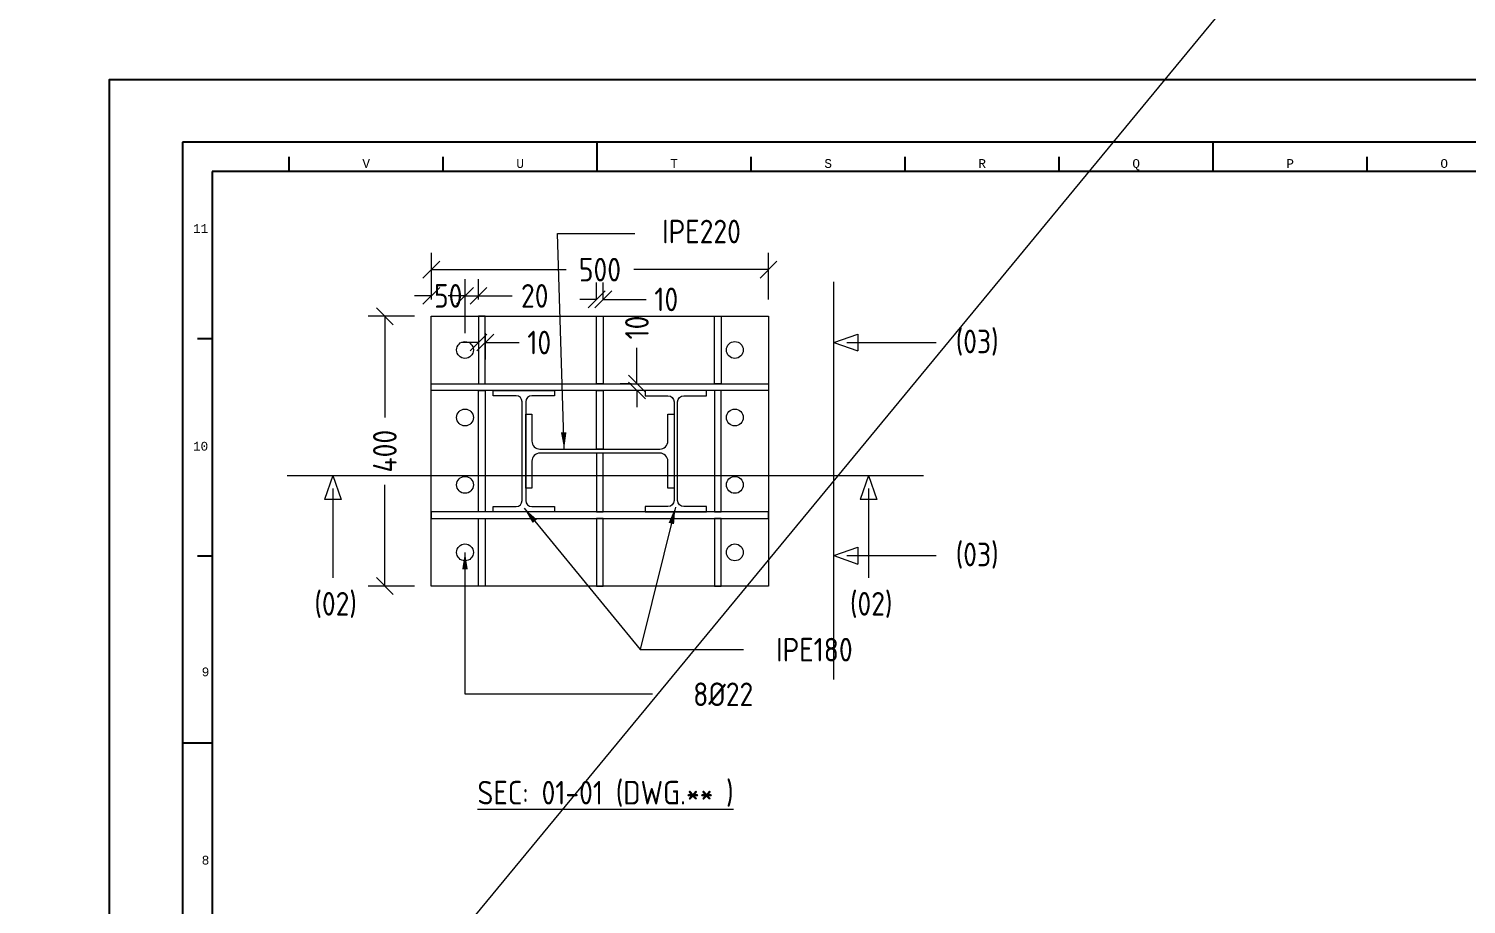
# Model space of a CAD drawing. Header units: millimetres. Extents: x -388065 to 2372687422, y -192755 to 667797.
# Drawn here: x 1415460 to 1417591, y 374904 to 376202 of the extents above; entities that cross this region are included whole.
import ezdxf

# ---------------------------------------------------------------- set-up
doc = ezdxf.new("R2010")
doc.units = ezdxf.units.MM
doc.layers.add('Label', color=192, linetype='Continuous')
doc.layers.add('LOGO', color=250, linetype='Continuous')
for name, color, linetype, lineweight in [('STR-DIM', 1, 'Continuous', 9), ('STR-STEEL_IN_SEC', 6, 'Continuous', 15), ('STR-TEXT', 7, 'Continuous', 9)]:
    doc.layers.add(name, color=color, linetype=linetype, lineweight=lineweight)
doc.styles.add('MINA_MM_STEEL_DETAIL', font='dim.shx', dxfattribs={"height": 35})
doc.styles.add('STANDART', font='MONOTXT.shx')
doc.dimstyles.new('MINA_MM_STEEL_DET', dxfattribs={"dimtxt": 35, "dimasz": 25, "dimexe": 25, "dimexo": 25, "dimgap": 5, "dimtad": 0, "dimdec": 0, "dimzin": 0, "dimdsep": 46, "dimtxsty": 'MINA_MM_STEEL_DETAIL', "dimblk": 'OBLIQUE', "dimcen": 0.09, "dimclrd": 256, "dimclre": 256, "dimclrt": 7, "dimadec": 0, "dimazin": 0, "dimtfac": 1, "dimtdec": 0, "dimtix": 1, "dimtofl": 0, "dimtmove": 0, "dimatfit": 0, "dimfxl": 1, "dimtolj": 1, "dimtzin": 0, "dimlwd": -1, "dimlwe": -1, "dimarcsym": 0})

# ---------------------------------------------------------------- blocks, each defined once
blk = doc.blocks.new('LABLE')
at = {"layer": 'Label', "color": 7}
for p, q in [((0, 56070), (0, 0)), ((80430, 56070), (0, 56070)), ((9570, 56070), (9570, 55391)), ((23797, 56070), (23797, 55391)), ((2456, 55730), (2456, 55391)), ((2456, 55730), (2456, 55391)), ((6013, 55730), (6013, 55391)), ((13126, 55730), (13126, 55391)), ((16683, 55730), (16683, 55391)), ((20240, 55730), (20240, 55391)), ((27354, 55730), (27354, 55391)), ((679, 55391), (679, 679)), ((79751, 55391), (679, 55391)), ((340, 51536), (679, 51536)), ((679, 46509), (340, 46509)), ((679, 42187), (0, 42187))]:
    blk.add_line(p, q, dxfattribs=at)
at = {"layer": 'Label', "color": 7, "style": 'STANDART', "width": 1}
for s, height, p in [('V', 203, (4152, 55473)), ('U', 203, (7708, 55473)), ('T', 203, (11265, 55473)), ('S', 203, (14822, 55473)), ('R', 203, (18379, 55473)), ('Q', 203, (21936, 55473)), ('P', 203, (25493, 55473)), ('O', 203, (29050, 55473)), ('11', 203.3, (238, 53971)), ('10', 203.3, (238, 48944)), ('9', 203, (441, 43733)), ('8', 203, (441, 39385))]:
    blk.add_text(s, height=height, dxfattribs=at).set_placement(p)
blk = doc.blocks.new('_OBLIQUE')
at = {"color": 0, "linetype": 'ByBlock'}
blk.add_line((-0.5, -0.5), (0.5, 0.5), dxfattribs=at)
blk = doc.blocks.new('*D1406')
at = {"layer": 'Defpoints', "color": 0, "ltscale": 10, "transparency": 16777216}
for p in [(366665.4, -250393.5), (366596.5, -250793.5), (366665.4, -250793.5)]:
    blk.add_point(p, dxfattribs=at)
at = {"layer": 'STR-DIM', "ltscale": 10, "transparency": 16777216}
for p, q in [((366640.4, -250393.5), (366571.5, -250393.5)), ((366596.5, -250393.5), (366596.5, -250543.5)), ((366596.5, -250793.5), (366596.5, -250643.5)), ((366640.4, -250793.5), (366571.5, -250793.5))]:
    blk.add_line(p, q, dxfattribs=at)
at = {"layer": 'STR-DIM', "ltscale": 10, "transparency": 16777216, "xscale": 25, "yscale": 25, "zscale": 25}
for p, rotation in [((366596.5, -250393.5), 90), ((366596.5, -250793.5), 270)]:
    blk.add_blockref('_OBLIQUE', p, dxfattribs=dict(at, rotation=rotation))
at = {"layer": 'STR-DIM', "color": 7, "ltscale": 10, "transparency": 16777216, "insert": (366596.5, -250593.5), "char_height": 35, "attachment_point": 5, "rotation": 90, "style": 'MINA_MM_STEEL_DETAIL'}
blk.add_mtext('\\A1;400', dxfattribs=at)
blk = doc.blocks.new('*D1404')
at = {"layer": 'Defpoints', "color": 0, "ltscale": 10, "transparency": 16777216}
for p in [(367165.4, -250324.4), (366665.4, -250393.5), (367165.4, -250393.5)]:
    blk.add_point(p, dxfattribs=at)
at = {"layer": 'STR-DIM', "ltscale": 10, "transparency": 16777216}
for p, q in [((366665.4, -250368.5), (366665.4, -250299.4)), ((367165.4, -250368.5), (367165.4, -250299.4)), ((366665.4, -250324.4), (366865.4, -250324.4)), ((367165.4, -250324.4), (366965.4, -250324.4))]:
    blk.add_line(p, q, dxfattribs=at)
at = {"layer": 'STR-DIM', "ltscale": 10, "transparency": 16777216, "xscale": 25, "yscale": 25, "zscale": 25, "rotation": 180}
blk.add_blockref('_OBLIQUE', (366665.4, -250324.4), dxfattribs=at)
at = {"layer": 'STR-DIM', "ltscale": 10, "transparency": 16777216, "xscale": 25, "yscale": 25, "zscale": 25}
blk.add_blockref('_OBLIQUE', (367165.4, -250324.4), dxfattribs=at)
at = {"layer": 'STR-DIM', "color": 7, "ltscale": 10, "transparency": 16777216, "insert": (366915.4, -250324.4), "char_height": 35, "attachment_point": 5, "style": 'MINA_MM_STEEL_DETAIL'}
blk.add_mtext('\\A1;500', dxfattribs=at)
blk = doc.blocks.new('*D1413')
at = {"layer": 'Defpoints', "color": 0, "ltscale": 10, "transparency": 16777216}
for p in [(366715.4, -250363.3), (366665.4, -250393.5), (366715.4, -250443.5)]:
    blk.add_point(p, dxfattribs=at)
at = {"layer": 'STR-DIM', "ltscale": 10, "transparency": 16777216}
for p, q in [((366665.4, -250368.5), (366665.4, -250338.3)), ((366715.4, -250418.5), (366715.4, -250338.3)), ((366665.4, -250363.3), (366640.4, -250363.3)), ((366715.4, -250363.3), (366740.4, -250363.3))]:
    blk.add_line(p, q, dxfattribs=at)
at = {"layer": 'STR-DIM', "ltscale": 10, "transparency": 16777216, "xscale": 25, "yscale": 25, "zscale": 25}
blk.add_blockref('_OBLIQUE', (366665.4, -250363.3), dxfattribs=at)
at = {"layer": 'STR-DIM', "ltscale": 10, "transparency": 16777216, "xscale": 25, "yscale": 25, "zscale": 25, "rotation": 180}
blk.add_blockref('_OBLIQUE', (366715.4, -250363.3), dxfattribs=at)
at = {"layer": 'STR-DIM', "color": 7, "ltscale": 10, "transparency": 16777216, "insert": (366690.4, -250363.3), "char_height": 35, "attachment_point": 5, "style": 'MINA_MM_STEEL_DETAIL'}
blk.add_mtext('\\A1;50', dxfattribs=at)
blk = doc.blocks.new('*D1414')
at = {"layer": 'Defpoints', "color": 0, "ltscale": 10, "transparency": 16777216}
for p in [(366735.4, -250363.3), (366735.4, -250393.5), (366715.4, -250443.5)]:
    blk.add_point(p, dxfattribs=at)
at = {"layer": 'STR-DIM', "ltscale": 10, "transparency": 16777216}
for p, q in [((366715.4, -250418.5), (366715.4, -250338.3)), ((366735.4, -250368.5), (366735.4, -250338.3)), ((366715.4, -250363.3), (366690.4, -250363.3)), ((366735.4, -250363.3), (366785.4, -250363.3))]:
    blk.add_line(p, q, dxfattribs=at)
at = {"layer": 'STR-DIM', "ltscale": 10, "transparency": 16777216, "xscale": 25, "yscale": 25, "zscale": 25}
blk.add_blockref('_OBLIQUE', (366715.4, -250363.3), dxfattribs=at)
at = {"layer": 'STR-DIM', "ltscale": 10, "transparency": 16777216, "xscale": 25, "yscale": 25, "zscale": 25, "rotation": 180}
blk.add_blockref('_OBLIQUE', (366735.4, -250363.3), dxfattribs=at)
at = {"layer": 'STR-DIM', "color": 7, "ltscale": 10, "transparency": 16777216, "insert": (366818.7, -250363.3), "char_height": 35, "attachment_point": 5, "style": 'MINA_MM_STEEL_DETAIL'}
blk.add_mtext('\\A1;20', dxfattribs=at)
blk = doc.blocks.new('*D1415')
at = {"layer": 'Defpoints', "color": 0, "ltscale": 10, "transparency": 16777216}
for p in [(366735.4, -250393.5), (366745.4, -250393.5), (366745.4, -250432.5)]:
    blk.add_point(p, dxfattribs=at)
at = {"layer": 'STR-DIM', "ltscale": 10, "transparency": 16777216}
for p, q in [((366735.4, -250432.5), (366710.4, -250432.5)), ((366735.4, -250418.5), (366735.4, -250457.5)), ((366745.4, -250418.5), (366745.4, -250457.5)), ((366745.4, -250432.5), (366795.4, -250432.5))]:
    blk.add_line(p, q, dxfattribs=at)
at = {"layer": 'STR-DIM', "ltscale": 10, "transparency": 16777216, "xscale": 25, "yscale": 25, "zscale": 25}
blk.add_blockref('_OBLIQUE', (366735.4, -250432.5), dxfattribs=at)
at = {"layer": 'STR-DIM', "ltscale": 10, "transparency": 16777216, "xscale": 25, "yscale": 25, "zscale": 25, "rotation": 180}
blk.add_blockref('_OBLIQUE', (366745.4, -250432.5), dxfattribs=at)
at = {"layer": 'STR-DIM', "color": 7, "ltscale": 10, "transparency": 16777216, "insert": (366825.4, -250432.5), "char_height": 35, "attachment_point": 5, "style": 'MINA_MM_STEEL_DETAIL'}
blk.add_mtext('\\A1;10', dxfattribs=at)
blk = doc.blocks.new('*D1405')
at = {"layer": 'Defpoints', "color": 0, "ltscale": 10, "transparency": 16777216}
for p in [(366970.2, -250493.5), (366986.9, -250493.5), (366982.5, -250503.5)]:
    blk.add_point(p, dxfattribs=at)
at = {"layer": 'STR-DIM', "ltscale": 10, "transparency": 16777216}
for p, q in [((366970.2, -250493.5), (366970.2, -250440.2)), ((366961.9, -250493.5), (366945.2, -250493.5)), ((366957.5, -250503.5), (366945.2, -250503.5)), ((366970.2, -250503.5), (366970.2, -250528.5))]:
    blk.add_line(p, q, dxfattribs=at)
at = {"layer": 'STR-DIM', "ltscale": 10, "transparency": 16777216, "xscale": 25, "yscale": 25, "zscale": 25}
for p, rotation in [((366970.2, -250493.5), 270), ((366970.2, -250503.5), 90)]:
    blk.add_blockref('_OBLIQUE', p, dxfattribs=dict(at, rotation=rotation))
at = {"layer": 'STR-DIM', "color": 7, "ltscale": 10, "transparency": 16777216, "insert": (366970.2, -250410.2), "char_height": 35, "attachment_point": 5, "rotation": 90, "style": 'MINA_MM_STEEL_DETAIL'}
blk.add_mtext('\\A1;10', dxfattribs=at)
blk = doc.blocks.new('*D1420')
at = {"layer": 'Defpoints', "color": 0, "ltscale": 10, "transparency": 16777216}
for p in [(366920.4, -250368.5), (366910.4, -250393.5), (366920.4, -250393.5)]:
    blk.add_point(p, dxfattribs=at)
at = {"layer": 'STR-DIM', "ltscale": 10, "transparency": 16777216}
for p, q in [((366910.4, -250368.5), (366910.4, -250343.5)), ((366920.4, -250368.5), (366920.4, -250343.5)), ((366910.4, -250368.5), (366885.4, -250368.5)), ((366920.4, -250368.5), (366983.8, -250368.5))]:
    blk.add_line(p, q, dxfattribs=at)
at = {"layer": 'STR-DIM', "ltscale": 10, "transparency": 16777216, "xscale": 25, "yscale": 25, "zscale": 25}
blk.add_blockref('_OBLIQUE', (366910.4, -250368.5), dxfattribs=at)
at = {"layer": 'STR-DIM', "ltscale": 10, "transparency": 16777216, "xscale": 25, "yscale": 25, "zscale": 25, "rotation": 180}
blk.add_blockref('_OBLIQUE', (366920.4, -250368.5), dxfattribs=at)
at = {"layer": 'STR-DIM', "color": 7, "ltscale": 10, "transparency": 16777216, "insert": (367013.8, -250368.5), "char_height": 35, "attachment_point": 5, "style": 'MINA_MM_STEEL_DETAIL'}
blk.add_mtext('\\A1;10', dxfattribs=at)
blk = doc.blocks.new('BASE PLATE')
at = {"layer": 'STR-DIM', "ltscale": 10}
for p, q in [((921.9, -753), (921.9, -163.6)), ((921.9, -253.8), (957.6, -241.4)), ((921.9, -253.8), (957.6, -266.2)), ((941.3, -253.8), (1073.7, -253.8)), ((957.6, -241.4), (957.6, -266.2)), ((111.3, -450.7), (1054.7, -450.7)), ((179.3, -450.7), (166.9, -486.5)), ((179.3, -450.7), (191.7, -486.5)), ((973.4, -450.7), (961, -486.5)), ((973.4, -450.7), (985.8, -486.5)), ((191.7, -486.5), (166.9, -486.5)), ((179.3, -470.1), (179.3, -602.5)), ((985.8, -486.5), (961, -486.5)), ((973.4, -470.1), (973.4, -602.5)), ((921.9, -569.6), (957.6, -557.2)), ((921.9, -569.6), (957.6, -582)), ((941.3, -569.6), (1073.7, -569.6)), ((957.6, -557.2), (957.6, -582))]:
    blk.add_line(p, q, dxfattribs=at)
at = {"layer": 'STR-STEEL_IN_SEC', "ltscale": 10}
for points in [[(325.1, -214.7), (825.1, -214.7), (825.1, -614.7), (325.1, -614.7)], [(395.1, -214.7), (395.1, -314.7), (405.1, -314.7), (405.1, -214.7)], [(580.1, -214.7), (580.1, -314.7), (570.1, -314.7), (570.1, -214.7)], [(755.1, -214.7), (755.1, -314.7), (745.1, -314.7), (745.1, -214.7)], [(325.1, -314.7), (825.1, -314.7), (825.1, -324.7), (325.1, -324.7)], [(395.1, -504.7), (395.1, -324.7), (405.1, -324.7), (405.1, -504.7)], [(580.1, -324.7), (580.1, -411.7), (570.1, -411.7), (570.1, -324.7)], [(755.1, -504.7), (755.1, -324.7), (745.1, -324.7), (745.1, -504.7)], [(580.1, -504.7), (580.1, -417.6), (570.1, -417.6), (570.1, -504.7)], [(325.1, -514.7), (825.1, -514.7), (825.1, -504.7), (325.1, -504.7)], [(395.1, -614.7), (395.1, -514.7), (405.1, -514.7), (405.1, -614.7)], [(580.1, -614.7), (580.1, -514.7), (570.1, -514.7), (570.1, -614.7)], [(755.1, -614.7), (755.1, -514.7), (745.1, -514.7), (745.1, -614.7)]]:
    blk.add_lwpolyline(points, close=True, dxfattribs=at)
for points in [[(508, -504.7), (417, -504.7), (417, -496.7), (450.8, -496.7, 0.41421), (459.8, -487.7), (459.8, -341.7, 0.41421), (450.8, -332.7), (417, -332.7), (417, -324.7), (508, -324.7), (508, -332.7), (474.1, -332.7, 0.41421), (465.1, -341.7), (465.1, -487.7, 0.41421), (474.1, -496.7), (508, -496.7), (508, -504.7)], [(642.3, -504.7), (733.3, -504.7), (733.3, -496.7), (699.4, -496.7, -0.41421), (690.4, -487.7), (690.4, -341.7, -0.41421), (699.4, -332.7), (733.3, -332.7), (733.3, -324.7), (642.3, -324.7), (642.3, -332.7), (676.1, -332.7, -0.41421), (685.1, -341.7), (685.1, -487.7, -0.41421), (676.1, -496.7), (642.3, -496.7), (642.3, -504.7)]]:
    blk.add_lwpolyline(points, format="xyb", dxfattribs=at)
blk.add_lwpolyline([(685.1, -469.7), (675.9, -469.7), (675.9, -429.6, 0.414214), (663.9, -417.6), (486.3, -417.6, 0.414214), (474.3, -429.6), (474.3, -469.7), (465.1, -469.7), (465.1, -359.7), (474.3, -359.7), (474.3, -399.7, 0.414214), (486.3, -411.7), (663.9, -411.7, 0.414214), (675.9, -399.7), (675.9, -359.7), (685.1, -359.7)], format="xyb", close=True, dxfattribs=at)
for centre in [(375.1, -264.7), (775.1, -264.7), (375.1, -364.7), (775.1, -364.7), (375.1, -464.7), (775.1, -464.7), (375.1, -564.7), (775.1, -564.7)]:
    blk.add_circle(centre, 12.5, dxfattribs=at)
at = {"layer": 'STR-TEXT', "color": 7, "ltscale": 10, "char_height": 35, "attachment_point": 5, "style": 'MINA_MM_STEEL_DETAIL'}
for s, insert in [('\\A1;IPE220', (725.8, -89.1)), ('\\A1;(03)', (1134.5, -253.8)), ('\\A1;(03)', (1134.5, -569.6)), ('\\A1;(02)', (183.3, -642.7)), ('\\A1;(02)', (977.4, -642.7)), ('\\A1;IPE180', (893.2, -709)), ('\\A1;8%%C22', (758, -775.1))]:
    blk.add_mtext(s, dxfattribs=dict(at, insert=insert))
at = {"layer": 'STR-TEXT', "color": 7, "ltscale": 10, "insert": (583.5, -922.7), "char_height": 35, "width": 933.917, "attachment_point": 5, "style": 'MINA_MM_STEEL_DETAIL'}
blk.add_mtext('\\A1;\\pxqc;{\\LSEC: 01-01 (DWG.** )}', dxfattribs=at)
at = {"layer": 'STR-DIM', "ltscale": 10}
for base, p2, picture, middle in [((825.1, -145.5), (825.1, -214.7), '*D1404', (575.1, -145.5)), ((375.1, -184.5), (375.1, -264.7), '*D1413', (350.1, -184.5))]:
    dim = blk.add_linear_dim(base=base, p1=(325.1, -214.7), p2=p2, dimstyle='MINA_MM_STEEL_DET', dxfattribs=at)
    dim.commit()
    dim.dimension.update_dxf_attribs({"geometry": picture, "text_midpoint": middle, "insert": (-366340.2, 250178.8)})
for base, p1, p2, picture, middle in [((395.1, -184.5), (375.1, -264.7), (395.1, -214.7), '*D1414', (478.4, -184.5)), ((580.1, -189.6), (570.1, -214.7), (580.1, -214.7), '*D1420', (673.6, -189.6)), ((405.1, -253.6), (395.1, -214.7), (405.1, -214.7), '*D1415', (485.1, -253.6))]:
    dim = blk.add_linear_dim(base=base, p1=p1, p2=p2, dimstyle='MINA_MM_STEEL_DET', dxfattribs=at)
    dim.commit()
    dim.dimension.update_dxf_attribs({"geometry": picture, "text_midpoint": middle, "dimtype": 128, "insert": (-366340.2, 250178.8)})
dim = blk.add_linear_dim(base=(256.2, -614.7), p1=(325.1, -214.7), p2=(325.1, -614.7), angle=90, dimstyle='MINA_MM_STEEL_DET', dxfattribs=at)
dim.commit()
dim.dimension.update_dxf_attribs({"geometry": '*D1406', "text_midpoint": (256.2, -414.7), "insert": (-366340.2, 250178.8)})
dim = blk.add_linear_dim(base=(630, -314.7), p1=(642.3, -324.7), p2=(646.6, -314.7), angle=90, dimstyle='MINA_MM_STEEL_DET', dxfattribs=at)
dim.commit()
dim.dimension.update_dxf_attribs({"geometry": '*D1405', "text_midpoint": (630, -231.3), "dimtype": 128, "insert": (-366340.2, 250178.8)})
for points in [[(522.2, -411.7), (512.3, -92), (626.7, -92)], [(462.7, -499.2), (634.6, -708.5), (788.2, -708.5)], [(687.1, -497.7), (634.6, -708.5), (788.2, -708.5)], [(375.1, -564.7), (375.1, -774.6), (653.1, -774.6)]]:
    blk.add_leader(points, dimstyle='MINA_MM_STEEL_DET', dxfattribs=at)

msp = doc.modelspace()

# ---------------------------------------------------------------- linework, layer by layer
at = {"layer": 'LOGO', "ltscale": 0.1}
msp.add_lwpolyline([(1420981.4445, 372310.4456), (1420981.4445, 376126.467), (1415578.6263, 376126.467), (1415578.6263, 372310.4456)], close=True, dxfattribs=at)
at = {"layer": 'STR-STEEL_IN_SEC', "color": 7, "ltscale": 0.1}
msp.add_line((1584664.4846, 579101.4319), (1396989.2923, 351706.677), dxfattribs=at)

# ---------------------------------------------------------------- block references
at = {"xscale": 0.06419582859093653, "yscale": 0.06419582859093653, "zscale": 0.06419582859093653}
msp.add_blockref('LABLE', (1415687.7592, 372434.6759), dxfattribs=at)
at = {"layer": 'STR-STEEL_IN_SEC'}
msp.add_blockref('BASE PLATE', (1415731.3258, 375990.57), dxfattribs=at)

doc.saveas('drawing.dxf')
